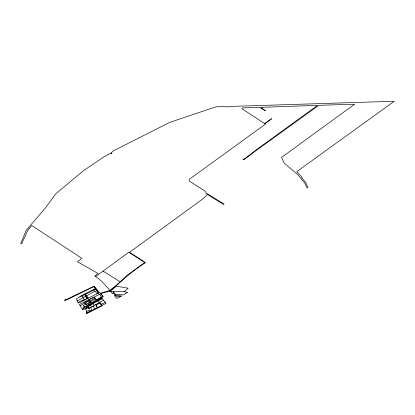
<?xml version="1.0" encoding="UTF-8"?>
<svg xmlns="http://www.w3.org/2000/svg" width="415" height="415" viewBox="0 0 415 415"><rect width="100%" height="100%" fill="white"/><g stroke="black" fill="none" stroke-linecap="round" stroke-linejoin="round"><path stroke-width="0.62" d="M103.61 300.242L102.417 298.727C96.659 301.741 90.143 304.325 85.672 309.185L86.802 311.421L86.242 311.743L86.362 313.735L102.178 305.808L100.425 302.826L95.979 304.942L95.782 304.543L103.61 300.242L106.058 303.355L86.341 313.237L92.182 310.285L90.423 307.416L88.525 308.485L93.245 306.239L94.869 308.931M120.194 281.79L126.99 275.347L144.819 262.571L128.811 252.294L95.611 276.53L94.791 275.954L98.132 273.516L77.486 261.772L81.807 258.275L31.753 225.516L27.701 230.351L21.705 243.74L20.75 243.403L26.176 230.356L45.78 207.433L55.823 193.821L83.311 170.788L104.653 156.382L111.583 152.819L111.261 153.82L112.356 151.366L169.351 122.539L215.639 106.888L223.727 106.499L227.934 106.997L228.987 106.473L394.25 101.265L296.813 171.603L302.001 177.293L301.658 177.527L305.886 182.719L307.961 187.331L307.064 187.969L304.823 183.171L297.415 174.269L284.062 162.96L281.541 157.435L354.618 104.227L318.87 105.317L254.68 151.548L244.549 159.344L243.055 159.625L243.086 159.215L244.565 158.753L258.327 148.352L317.548 105.358L262.41 107.298L261.709 108.128L265.486 110.644L265.133 110.904L261.009 108.18L261.725 107.246L242.153 107.947L242.054 108.782L264.588 123.597L271.659 118.716L264.827 123.727L265.398 124.101L189.899 178.932L189.084 180.318L189.328 181.137L205.005 191.014L205.767 191.989L206.073 193.706L207.23 193.706L224.053 204.03L223.727 204.543L207.376 194.433L203.765 198.23L129.573 252.263L145.458 262.565L144.384 263.338C131.788 271.109 121.382 281.495 110.11 290.957L109.513 291.475L105.472 292.181L100.617 293.711L100.243 293.301L109.373 290.63L115.894 285.67L120.194 281.79L103.013 271.14M124.08 291.792L128.126 288.202L116.433 286.231L109.985 291.257C115.744 292.124 121.963 290.915 127.799 292.399L122.736 294.987L121.04 294.583L114.82 294.686L113.222 292.954L113.611 291.538L112.756 293.815L110.551 291.434M97.484 300.294L96.176 301.425L102.375 298.115C101.436 296.123 98.687 300.045 97.484 300.294L97.764 300.564M101.333 297.026L91.196 303.038L89.718 301.103L94.952 298.136L95.372 298.561M100.259 297.903L84.401 309.377L83.991 309.061L82.393 309.917L82.186 309.491L86.756 306.384L96.301 300.906M87.326 298.535L84.224 294.572L76.334 298.842L78.222 302.898L79.198 302.94L86.377 298.982L99.584 292.58L93.909 286.257L65.746 299.817L65.337 298.945L64.486 300.927L93.857 286.589L98.303 293.229M90.423 307.416L95.782 304.543L97.328 307.686L95.979 304.942M80.147 305.731L85.122 302.914L87.472 305.279L90.486 303.443L88.328 299.978L79.4 304.517L81.957 308.594L84.525 306.996L83.467 305.471L85.962 303.941M84.157 302.089L84.909 303.049L88.893 300.989M89.282 304.169L84.556 307.043L83.467 305.471M87.472 305.279L86.917 305.622L87.249 306.073M80.007 296.891L79.773 296.761L84.525 294.09L86.102 296.165L94.968 291.148L97.323 293.721M97.587 300.216L102.121 297.581M94.734 298.307L93.847 297.187L89.624 299.62L88.328 299.978M77.273 300.859L85.495 296.403M90.288 301.871L95.683 298.893L96.633 299.905L93.987 297.119L100.7 293.799L103.283 296.497L101.483 297.306L99.833 294.209M86.351 304.164L89.749 302.281M88.141 306.825L88.177 307.536L86.88 308.246L86.745 307.997M86.802 311.421L89.635 309.917L90.397 311.188M85.506 294.297L95.512 289.027M95.258 288.664L84.525 294.09L87.892 298.52L88.39 298.266L85.142 293.799M84.598 299.755L87.212 298.401M89.5 299.386L93.847 297.187M120.609 296.564L116.765 298.494L114.322 295.475L116.408 295.298L121.797 295.994L120.609 296.564L116.325 296.279L115.474 295.376M98.044 300.771L100.902 304.48L105.239 302.317M78.004 302.426L84.354 299.386M81.988 295.786L83.534 297.441M95.611 276.53C101.26 280.41 106.084 285.463 110.11 290.957M92.446 303.106L92.856 303.453M93.811 289.898L94.968 291.148M102.956 296.642L101.255 294.375M88.177 307.536L88.841 308.288M85.682 301.311L86.398 302.125M93.909 286.257L95.585 288.176L98.666 293.042M82.642 300.175L83.218 300.891M84.909 303.049L85.729 304.081M113.513 291.792L115.676 294.541M93.048 303.718L94.252 305.253M91.196 303.038L88.732 299.775M86.102 296.165L87.762 298.349M86.979 300.662L87.601 301.586M100.902 304.48L101.613 305.554M82.73 296.927L84.722 299.936M88.519 302.966L90.003 305.31M93.095 305.98L93.245 306.239M88.099 305.606L88.234 306.379"/></g></svg>
